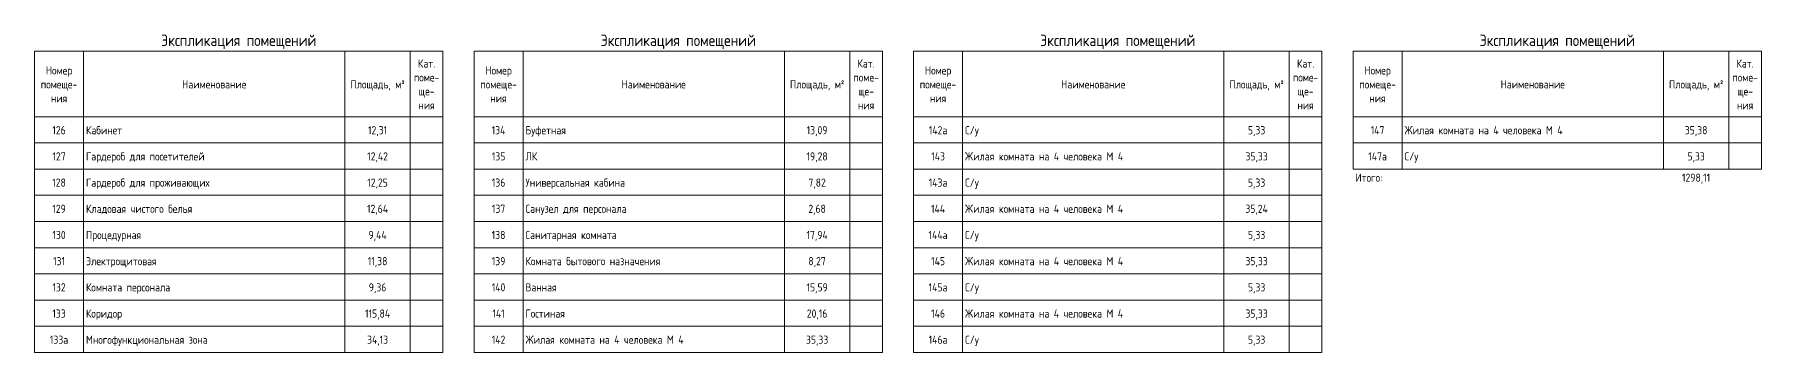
# Model space of a CAD drawing. Header units: millimetres. Extents: x -515342 to 330399, y -224905 to 507333.
# Drawn here: x -143339 to -90479, y -33169 to -23436 of the extents above; entities that cross this region are included whole.
import ezdxf

# ---------------------------------------------------------------- set-up
doc = ezdxf.new("R2010")
doc.units = ezdxf.units.MM
doc.layers.add('Графика', color=7, linetype='Continuous', lineweight=0)
doc.layers.add('Линии', color=7, linetype='Continuous', lineweight=0)
doc.styles.add('GOST Common_10', font='', dxfattribs={"width": 0.9, "height": 3.5})
doc.styles.add('GOST Common_7', font='', dxfattribs={"width": 0.9, "height": 2.5})
doc.styles.get('GOST Common_10').set_extended_font_data('GOST Common')
doc.styles.get('GOST Common_7').set_extended_font_data('GOST Common')

msp = doc.modelspace()

# ---------------------------------------------------------------- linework, layer by layer
at = {"layer": 'Линии'}
for p, q in [((-143338.5454, -23948.0748), (-143338.5454, -25952.6765)), ((-143338.5454, -23948.0748), (-130838.1418, -23948.0748)), ((-141838.5454, -23948.0748), (-141838.5454, -25952.6765)), ((-133838.5454, -23948.0748), (-133838.5454, -25952.6765)), ((-131838.5454, -23948.0748), (-131838.5454, -25952.6765)), ((-130838.5454, -23948.0748), (-130838.5454, -25952.6765)), ((-129885.6418, -23948.0748), (-129885.6418, -25952.6765)), ((-129885.6418, -23948.0748), (-117385.2382, -23948.0748)), ((-128385.6418, -23948.0748), (-128385.6418, -25952.6765)), ((-120385.6418, -23948.0748), (-120385.6418, -25952.6765)), ((-118385.6418, -23948.0748), (-118385.6418, -25952.6765)), ((-117385.6418, -23948.0748), (-117385.6418, -25952.6765)), ((-116432.7382, -23948.0748), (-116432.7382, -25952.6765)), ((-116432.7382, -23948.0748), (-103932.3346, -23948.0748)), ((-114932.7382, -23948.0748), (-114932.7382, -25952.6765)), ((-106932.7382, -23948.0748), (-106932.7382, -25952.6765)), ((-104932.7382, -23948.0748), (-104932.7382, -25952.6765)), ((-103932.7382, -23948.0748), (-103932.7382, -25952.6765)), ((-102979.8346, -23948.0748), (-102979.8346, -25952.6765)), ((-102979.8346, -23948.0748), (-90479.431, -23948.0748)), ((-101479.8346, -23948.0748), (-101479.8346, -25952.6765)), ((-93479.8346, -23948.0748), (-93479.8346, -25952.6765)), ((-91479.8346, -23948.0748), (-91479.8346, -25952.6765)), ((-90479.8346, -23948.0748), (-90479.8346, -25952.6765)), ((-141838.5454, -25952.6765), (-143338.5454, -25952.6765)), ((-143338.5454, -25952.6765), (-143338.5454, -26754.5172)), ((-133838.5454, -25952.6765), (-141838.5454, -25952.6765)), ((-141838.5454, -25952.6765), (-141838.5454, -26754.5172)), ((-131838.5454, -25952.6765), (-133838.5454, -25952.6765)), ((-133838.5454, -25952.6765), (-133838.5454, -26754.5172)), ((-130838.5454, -25952.6765), (-131838.5454, -25952.6765)), ((-131838.5454, -25952.6765), (-131838.5454, -26754.5172)), ((-130838.5454, -25952.6765), (-130838.5454, -26754.5172)), ((-128385.6418, -25952.6765), (-129885.6418, -25952.6765)), ((-129885.6418, -25952.6765), (-129885.6418, -26754.5172)), ((-120385.6418, -25952.6765), (-128385.6418, -25952.6765)), ((-128385.6418, -25952.6765), (-128385.6418, -26754.5172)), ((-118385.6418, -25952.6765), (-120385.6418, -25952.6765)), ((-120385.6418, -25952.6765), (-120385.6418, -26754.5172)), ((-117385.6418, -25952.6765), (-118385.6418, -25952.6765)), ((-118385.6418, -25952.6765), (-118385.6418, -26754.5172)), ((-117385.6418, -25952.6765), (-117385.6418, -26754.5172)), ((-114932.7382, -25952.6765), (-116432.7382, -25952.6765)), ((-116432.7382, -25952.6765), (-116432.7382, -26754.5172)), ((-106932.7382, -25952.6765), (-114932.7382, -25952.6765)), ((-114932.7382, -25952.6765), (-114932.7382, -26754.5172)), ((-104932.7382, -25952.6765), (-106932.7382, -25952.6765)), ((-106932.7382, -25952.6765), (-106932.7382, -26754.5172)), ((-103932.7382, -25952.6765), (-104932.7382, -25952.6765)), ((-104932.7382, -25952.6765), (-104932.7382, -26754.5172)), ((-103932.7382, -25952.6765), (-103932.7382, -26754.5172)), ((-101479.8346, -25952.6765), (-102979.8346, -25952.6765)), ((-102979.8346, -25952.6765), (-102979.8346, -26754.5172)), ((-93479.8346, -25952.6765), (-101479.8346, -25952.6765)), ((-101479.8346, -25952.6765), (-101479.8346, -26754.5172)), ((-91479.8346, -25952.6765), (-93479.8346, -25952.6765)), ((-93479.8346, -25952.6765), (-93479.8346, -26754.5172)), ((-90479.8346, -25952.6765), (-91479.8346, -25952.6765)), ((-91479.8346, -25952.6765), (-91479.8346, -26754.5172)), ((-90479.8346, -25952.6765), (-90479.8346, -26754.5172)), ((-141838.5454, -26754.5172), (-143338.5454, -26754.5172)), ((-143338.5454, -26754.5172), (-143338.5454, -27556.3578)), ((-133838.5454, -26754.5172), (-141838.5454, -26754.5172)), ((-141838.5454, -26754.5172), (-141838.5454, -27556.3578)), ((-131838.5454, -26754.5172), (-133838.5454, -26754.5172)), ((-133838.5454, -26754.5172), (-133838.5454, -27556.3578)), ((-130838.5454, -26754.5172), (-131838.5454, -26754.5172)), ((-131838.5454, -26754.5172), (-131838.5454, -27556.3578)), ((-130838.5454, -26754.5172), (-130838.5454, -27556.3578)), ((-128385.6418, -26754.5172), (-129885.6418, -26754.5172)), ((-129885.6418, -26754.5172), (-129885.6418, -27556.3578)), ((-120385.6418, -26754.5172), (-128385.6418, -26754.5172)), ((-128385.6418, -26754.5172), (-128385.6418, -27556.3578)), ((-118385.6418, -26754.5172), (-120385.6418, -26754.5172)), ((-120385.6418, -26754.5172), (-120385.6418, -27556.3578)), ((-117385.6418, -26754.5172), (-118385.6418, -26754.5172)), ((-118385.6418, -26754.5172), (-118385.6418, -27556.3578)), ((-117385.6418, -26754.5172), (-117385.6418, -27556.3578)), ((-114932.7382, -26754.5172), (-116432.7382, -26754.5172)), ((-116432.7382, -26754.5172), (-116432.7382, -27556.3578)), ((-106932.7382, -26754.5172), (-114932.7382, -26754.5172)), ((-114932.7382, -26754.5172), (-114932.7382, -27556.3578)), ((-104932.7382, -26754.5172), (-106932.7382, -26754.5172)), ((-106932.7382, -26754.5172), (-106932.7382, -27556.3578)), ((-103932.7382, -26754.5172), (-104932.7382, -26754.5172)), ((-104932.7382, -26754.5172), (-104932.7382, -27556.3578)), ((-103932.7382, -26754.5172), (-103932.7382, -27556.3578)), ((-101479.8346, -26754.5172), (-102979.8346, -26754.5172)), ((-102979.8346, -26754.5172), (-102979.8346, -27556.3578)), ((-93479.8346, -26754.5172), (-101479.8346, -26754.5172)), ((-101479.8346, -26754.5172), (-101479.8346, -27556.3578)), ((-91479.8346, -26754.5172), (-93479.8346, -26754.5172)), ((-93479.8346, -26754.5172), (-93479.8346, -27556.3578)), ((-90479.8346, -26754.5172), (-91479.8346, -26754.5172)), ((-91479.8346, -26754.5172), (-91479.8346, -27556.3578)), ((-90479.8346, -26754.5172), (-90479.8346, -27556.3578)), ((-141838.5454, -27556.3578), (-143338.5454, -27556.3578)), ((-143338.5454, -27556.3578), (-143338.5454, -28358.1985)), ((-133838.5454, -27556.3578), (-141838.5454, -27556.3578)), ((-141838.5454, -27556.3578), (-141838.5454, -28358.1985)), ((-131838.5454, -27556.3578), (-133838.5454, -27556.3578)), ((-133838.5454, -27556.3578), (-133838.5454, -28358.1985)), ((-130838.5454, -27556.3578), (-131838.5454, -27556.3578)), ((-131838.5454, -27556.3578), (-131838.5454, -28358.1985)), ((-130838.5454, -27556.3578), (-130838.5454, -28358.1985)), ((-128385.6418, -27556.3578), (-129885.6418, -27556.3578)), ((-129885.6418, -27556.3578), (-129885.6418, -28358.1985)), ((-120385.6418, -27556.3578), (-128385.6418, -27556.3578)), ((-128385.6418, -27556.3578), (-128385.6418, -28358.1985)), ((-118385.6418, -27556.3578), (-120385.6418, -27556.3578)), ((-120385.6418, -27556.3578), (-120385.6418, -28358.1985)), ((-117385.6418, -27556.3578), (-118385.6418, -27556.3578)), ((-118385.6418, -27556.3578), (-118385.6418, -28358.1985)), ((-117385.6418, -27556.3578), (-117385.6418, -28358.1985)), ((-114932.7382, -27556.3578), (-116432.7382, -27556.3578)), ((-116432.7382, -27556.3578), (-116432.7382, -28358.1985)), ((-106932.7382, -27556.3578), (-114932.7382, -27556.3578)), ((-114932.7382, -27556.3578), (-114932.7382, -28358.1985)), ((-104932.7382, -27556.3578), (-106932.7382, -27556.3578)), ((-106932.7382, -27556.3578), (-106932.7382, -28358.1985)), ((-103932.7382, -27556.3578), (-104932.7382, -27556.3578)), ((-104932.7382, -27556.3578), (-104932.7382, -28358.1985)), ((-103932.7382, -27556.3578), (-103932.7382, -28358.1985)), ((-101479.8346, -27556.3578), (-102979.8346, -27556.3578)), ((-93479.8346, -27556.3578), (-101479.8346, -27556.3578)), ((-91479.8346, -27556.3578), (-93479.8346, -27556.3578)), ((-90479.8346, -27556.3578), (-91479.8346, -27556.3578)), ((-90479.431, -27556.3578), (-90479.8346, -27556.3578)), ((-141838.5454, -28358.1985), (-143338.5454, -28358.1985)), ((-143338.5454, -28358.1985), (-143338.5454, -29160.0392)), ((-133838.5454, -28358.1985), (-141838.5454, -28358.1985)), ((-141838.5454, -28358.1985), (-141838.5454, -29160.0392)), ((-131838.5454, -28358.1985), (-133838.5454, -28358.1985)), ((-133838.5454, -28358.1985), (-133838.5454, -29160.0392)), ((-130838.5454, -28358.1985), (-131838.5454, -28358.1985)), ((-131838.5454, -28358.1985), (-131838.5454, -29160.0392)), ((-130838.5454, -28358.1985), (-130838.5454, -29160.0392)), ((-128385.6418, -28358.1985), (-129885.6418, -28358.1985)), ((-129885.6418, -28358.1985), (-129885.6418, -29160.0392)), ((-120385.6418, -28358.1985), (-128385.6418, -28358.1985)), ((-128385.6418, -28358.1985), (-128385.6418, -29160.0392)), ((-118385.6418, -28358.1985), (-120385.6418, -28358.1985)), ((-120385.6418, -28358.1985), (-120385.6418, -29160.0392)), ((-117385.6418, -28358.1985), (-118385.6418, -28358.1985)), ((-118385.6418, -28358.1985), (-118385.6418, -29160.0392)), ((-117385.6418, -28358.1985), (-117385.6418, -29160.0392)), ((-114932.7382, -28358.1985), (-116432.7382, -28358.1985)), ((-116432.7382, -28358.1985), (-116432.7382, -29160.0392)), ((-106932.7382, -28358.1985), (-114932.7382, -28358.1985)), ((-114932.7382, -28358.1985), (-114932.7382, -29160.0392)), ((-104932.7382, -28358.1985), (-106932.7382, -28358.1985)), ((-106932.7382, -28358.1985), (-106932.7382, -29160.0392)), ((-103932.7382, -28358.1985), (-104932.7382, -28358.1985)), ((-104932.7382, -28358.1985), (-104932.7382, -29160.0392)), ((-103932.7382, -28358.1985), (-103932.7382, -29160.0392)), ((-141838.5454, -29160.0392), (-143338.5454, -29160.0392)), ((-143338.5454, -29160.0392), (-143338.5454, -29961.8799)), ((-133838.5454, -29160.0392), (-141838.5454, -29160.0392)), ((-141838.5454, -29160.0392), (-141838.5454, -29961.8799)), ((-131838.5454, -29160.0392), (-133838.5454, -29160.0392)), ((-133838.5454, -29160.0392), (-133838.5454, -29961.8799)), ((-130838.5454, -29160.0392), (-131838.5454, -29160.0392)), ((-131838.5454, -29160.0392), (-131838.5454, -29961.8799)), ((-130838.5454, -29160.0392), (-130838.5454, -29961.8799)), ((-128385.6418, -29160.0392), (-129885.6418, -29160.0392)), ((-129885.6418, -29160.0392), (-129885.6418, -29961.8799)), ((-120385.6418, -29160.0392), (-128385.6418, -29160.0392)), ((-128385.6418, -29160.0392), (-128385.6418, -29961.8799)), ((-118385.6418, -29160.0392), (-120385.6418, -29160.0392)), ((-120385.6418, -29160.0392), (-120385.6418, -29961.8799)), ((-117385.6418, -29160.0392), (-118385.6418, -29160.0392)), ((-118385.6418, -29160.0392), (-118385.6418, -29961.8799)), ((-117385.6418, -29160.0392), (-117385.6418, -29961.8799)), ((-114932.7382, -29160.0392), (-116432.7382, -29160.0392)), ((-116432.7382, -29160.0392), (-116432.7382, -29961.8799)), ((-106932.7382, -29160.0392), (-114932.7382, -29160.0392)), ((-114932.7382, -29160.0392), (-114932.7382, -29961.8799)), ((-104932.7382, -29160.0392), (-106932.7382, -29160.0392)), ((-106932.7382, -29160.0392), (-106932.7382, -29961.8799)), ((-103932.7382, -29160.0392), (-104932.7382, -29160.0392)), ((-104932.7382, -29160.0392), (-104932.7382, -29961.8799)), ((-103932.7382, -29160.0392), (-103932.7382, -29961.8799)), ((-141838.5454, -29961.8799), (-143338.5454, -29961.8799)), ((-143338.5454, -29961.8799), (-143338.5454, -30763.7205)), ((-133838.5454, -29961.8799), (-141838.5454, -29961.8799)), ((-141838.5454, -29961.8799), (-141838.5454, -30763.7205)), ((-131838.5454, -29961.8799), (-133838.5454, -29961.8799)), ((-133838.5454, -29961.8799), (-133838.5454, -30763.7205)), ((-130838.5454, -29961.8799), (-131838.5454, -29961.8799)), ((-131838.5454, -29961.8799), (-131838.5454, -30763.7205)), ((-130838.5454, -29961.8799), (-130838.5454, -30763.7205)), ((-128385.6418, -29961.8799), (-129885.6418, -29961.8799)), ((-129885.6418, -29961.8799), (-129885.6418, -30763.7205)), ((-120385.6418, -29961.8799), (-128385.6418, -29961.8799)), ((-128385.6418, -29961.8799), (-128385.6418, -30763.7205)), ((-118385.6418, -29961.8799), (-120385.6418, -29961.8799)), ((-120385.6418, -29961.8799), (-120385.6418, -30763.7205)), ((-117385.6418, -29961.8799), (-118385.6418, -29961.8799)), ((-118385.6418, -29961.8799), (-118385.6418, -30763.7205)), ((-117385.6418, -29961.8799), (-117385.6418, -30763.7205)), ((-114932.7382, -29961.8799), (-116432.7382, -29961.8799)), ((-116432.7382, -29961.8799), (-116432.7382, -30763.7205)), ((-106932.7382, -29961.8799), (-114932.7382, -29961.8799)), ((-114932.7382, -29961.8799), (-114932.7382, -30763.7205)), ((-104932.7382, -29961.8799), (-106932.7382, -29961.8799)), ((-106932.7382, -29961.8799), (-106932.7382, -30763.7205)), ((-103932.7382, -29961.8799), (-104932.7382, -29961.8799)), ((-104932.7382, -29961.8799), (-104932.7382, -30763.7205)), ((-103932.7382, -29961.8799), (-103932.7382, -30763.7205)), ((-141838.5454, -30763.7205), (-143338.5454, -30763.7205)), ((-143338.5454, -30763.7205), (-143338.5454, -31565.5612)), ((-133838.5454, -30763.7205), (-141838.5454, -30763.7205)), ((-141838.5454, -30763.7205), (-141838.5454, -31565.5612)), ((-131838.5454, -30763.7205), (-133838.5454, -30763.7205)), ((-133838.5454, -30763.7205), (-133838.5454, -31565.5612)), ((-130838.5454, -30763.7205), (-131838.5454, -30763.7205)), ((-131838.5454, -30763.7205), (-131838.5454, -31565.5612)), ((-130838.5454, -30763.7205), (-130838.5454, -31565.5612)), ((-128385.6418, -30763.7205), (-129885.6418, -30763.7205)), ((-129885.6418, -30763.7205), (-129885.6418, -31565.5612)), ((-120385.6418, -30763.7205), (-128385.6418, -30763.7205)), ((-128385.6418, -30763.7205), (-128385.6418, -31565.5612)), ((-118385.6418, -30763.7205), (-120385.6418, -30763.7205)), ((-120385.6418, -30763.7205), (-120385.6418, -31565.5612)), ((-117385.6418, -30763.7205), (-118385.6418, -30763.7205)), ((-118385.6418, -30763.7205), (-118385.6418, -31565.5612)), ((-117385.6418, -30763.7205), (-117385.6418, -31565.5612)), ((-114932.7382, -30763.7205), (-116432.7382, -30763.7205)), ((-116432.7382, -30763.7205), (-116432.7382, -31565.5612)), ((-106932.7382, -30763.7205), (-114932.7382, -30763.7205)), ((-114932.7382, -30763.7205), (-114932.7382, -31565.5612)), ((-104932.7382, -30763.7205), (-106932.7382, -30763.7205)), ((-106932.7382, -30763.7205), (-106932.7382, -31565.5612)), ((-103932.7382, -30763.7205), (-104932.7382, -30763.7205)), ((-104932.7382, -30763.7205), (-104932.7382, -31565.5612)), ((-103932.7382, -30763.7205), (-103932.7382, -31565.5612)), ((-141838.5454, -31565.5612), (-143338.5454, -31565.5612)), ((-143338.5454, -31565.5612), (-143338.5454, -32367.4019)), ((-133838.5454, -31565.5612), (-141838.5454, -31565.5612)), ((-141838.5454, -31565.5612), (-141838.5454, -32367.4019)), ((-131838.5454, -31565.5612), (-133838.5454, -31565.5612)), ((-133838.5454, -31565.5612), (-133838.5454, -32367.4019)), ((-130838.5454, -31565.5612), (-131838.5454, -31565.5612)), ((-131838.5454, -31565.5612), (-131838.5454, -32367.4019)), ((-130838.5454, -31565.5612), (-130838.5454, -32367.4019)), ((-128385.6418, -31565.5612), (-129885.6418, -31565.5612)), ((-129885.6418, -31565.5612), (-129885.6418, -32367.4019)), ((-120385.6418, -31565.5612), (-128385.6418, -31565.5612)), ((-128385.6418, -31565.5612), (-128385.6418, -32367.4019)), ((-118385.6418, -31565.5612), (-120385.6418, -31565.5612)), ((-120385.6418, -31565.5612), (-120385.6418, -32367.4019)), ((-117385.6418, -31565.5612), (-118385.6418, -31565.5612)), ((-118385.6418, -31565.5612), (-118385.6418, -32367.4019)), ((-117385.6418, -31565.5612), (-117385.6418, -32367.4019)), ((-114932.7382, -31565.5612), (-116432.7382, -31565.5612)), ((-116432.7382, -31565.5612), (-116432.7382, -32367.4019)), ((-106932.7382, -31565.5612), (-114932.7382, -31565.5612)), ((-114932.7382, -31565.5612), (-114932.7382, -32367.4019)), ((-104932.7382, -31565.5612), (-106932.7382, -31565.5612)), ((-106932.7382, -31565.5612), (-106932.7382, -32367.4019)), ((-103932.7382, -31565.5612), (-104932.7382, -31565.5612)), ((-104932.7382, -31565.5612), (-104932.7382, -32367.4019)), ((-103932.7382, -31565.5612), (-103932.7382, -32367.4019)), ((-141838.5454, -32367.4019), (-143338.5454, -32367.4019)), ((-143338.5454, -32367.4019), (-143338.5454, -33169.2426)), ((-133838.5454, -32367.4019), (-141838.5454, -32367.4019)), ((-141838.5454, -32367.4019), (-141838.5454, -33169.2426)), ((-131838.5454, -32367.4019), (-133838.5454, -32367.4019)), ((-133838.5454, -32367.4019), (-133838.5454, -33169.2426)), ((-130838.5454, -32367.4019), (-131838.5454, -32367.4019)), ((-131838.5454, -32367.4019), (-131838.5454, -33169.2426)), ((-130838.5454, -32367.4019), (-130838.5454, -33169.2426)), ((-128385.6418, -32367.4019), (-129885.6418, -32367.4019)), ((-129885.6418, -32367.4019), (-129885.6418, -33169.2426)), ((-120385.6418, -32367.4019), (-128385.6418, -32367.4019)), ((-128385.6418, -32367.4019), (-128385.6418, -33169.2426)), ((-118385.6418, -32367.4019), (-120385.6418, -32367.4019)), ((-120385.6418, -32367.4019), (-120385.6418, -33169.2426)), ((-117385.6418, -32367.4019), (-118385.6418, -32367.4019)), ((-118385.6418, -32367.4019), (-118385.6418, -33169.2426)), ((-117385.6418, -32367.4019), (-117385.6418, -33169.2426)), ((-114932.7382, -32367.4019), (-116432.7382, -32367.4019)), ((-116432.7382, -32367.4019), (-116432.7382, -33169.2426)), ((-106932.7382, -32367.4019), (-114932.7382, -32367.4019)), ((-114932.7382, -32367.4019), (-114932.7382, -33169.2426)), ((-104932.7382, -32367.4019), (-106932.7382, -32367.4019)), ((-106932.7382, -32367.4019), (-106932.7382, -33169.2426)), ((-103932.7382, -32367.4019), (-104932.7382, -32367.4019)), ((-104932.7382, -32367.4019), (-104932.7382, -33169.2426)), ((-103932.7382, -32367.4019), (-103932.7382, -33169.2426)), ((-141838.5454, -33169.2426), (-143338.5454, -33169.2426)), ((-133838.5454, -33169.2426), (-141838.5454, -33169.2426)), ((-131838.5454, -33169.2426), (-133838.5454, -33169.2426)), ((-130838.5454, -33169.2426), (-131838.5454, -33169.2426)), ((-128385.6418, -33169.2426), (-129885.6418, -33169.2426)), ((-120385.6418, -33169.2426), (-128385.6418, -33169.2426)), ((-118385.6418, -33169.2426), (-120385.6418, -33169.2426)), ((-117385.6418, -33169.2426), (-118385.6418, -33169.2426)), ((-114932.7382, -33169.2426), (-116432.7382, -33169.2426)), ((-106932.7382, -33169.2426), (-114932.7382, -33169.2426)), ((-104932.7382, -33169.2426), (-106932.7382, -33169.2426)), ((-103932.7382, -33169.2426), (-104932.7382, -33169.2426))]:
    msp.add_line(p, q, dxfattribs=at)

# ---------------------------------------------------------------- texts
at = {"layer": 'Графика', "line_spacing_factor": 1.022761}
for s, insert, char_height, width, attachment_point, style in [('Экспликация помещений', (-137088.3436, -23438.1849), 350, 5600.436028, 2, 'GOST Common_10'), ('Экспликация помещений', (-123635.44, -23438.1849), 350, 5600.436028, 2, 'GOST Common_10'), ('Экспликация помещений', (-110182.5364, -23438.1849), 350, 5600.436028, 2, 'GOST Common_10'), ('Экспликация помещений', (-96729.6328, -23438.1849), 350, 5600.436028, 2, 'GOST Common_10'), ('Кат.\\Pпоме-\\Pще-\\Pния', (-131338.5454, -24197.5181), 250, 962.446919, 2, 'GOST Common_7'), ('Кат.\\Pпоме-\\Pще-\\Pния', (-117885.6418, -24197.5181), 250, 962.446919, 2, 'GOST Common_7'), ('Кат.\\Pпоме-\\Pще-\\Pния', (-104432.7382, -24197.5181), 250, 962.446919, 2, 'GOST Common_7'), ('Кат.\\Pпоме-\\Pще-\\Pния', (-90979.8346, -24197.5181), 250, 962.446919, 2, 'GOST Common_7'), ('Номер\\Pпомеще-\\Pния', (-142588.5454, -24410.5933), 250, 1418.025241, 2, 'GOST Common_7'), ('Наименование', (-137838.5454, -24836.7438), 250, 2353.318486, 2, 'GOST Common_7'), ('Площадь, м\\fGOST Common|b0|i0|c238|p34|;\\W.9;²', (-132838.5454, -24836.7438), 250, 2009.371938, 2, 'GOST Common_7'), ('Номер\\Pпомеще-\\Pния', (-129135.6418, -24410.5933), 250, 1418.025241, 2, 'GOST Common_7'), ('Наименование', (-124385.6418, -24836.7438), 250, 2353.318486, 2, 'GOST Common_7'), ('Площадь, м\\fGOST Common|b0|i0|c238|p34|;\\W.9;²', (-119385.6418, -24836.7438), 250, 2009.371938, 2, 'GOST Common_7'), ('Номер\\Pпомеще-\\Pния', (-115682.7382, -24410.5933), 250, 1418.025241, 2, 'GOST Common_7'), ('Наименование', (-110932.7382, -24836.7438), 250, 2353.318486, 2, 'GOST Common_7'), ('Площадь, м\\fGOST Common|b0|i0|c238|p34|;\\W.9;²', (-105932.7382, -24836.7438), 250, 2009.371938, 2, 'GOST Common_7'), ('Номер\\Pпомеще-\\Pния', (-102229.8346, -24410.5933), 250, 1418.025241, 2, 'GOST Common_7'), ('Наименование', (-97479.8346, -24836.7438), 250, 2353.318486, 2, 'GOST Common_7'), ('Площадь, м\\fGOST Common|b0|i0|c238|p34|;\\W.9;²', (-92479.8346, -24836.7438), 250, 2009.371938, 2, 'GOST Common_7'), ('126', (-142588.5454, -26239.9649), 250, 509.885672, 2, 'GOST Common_7'), ('Кабинет', (-141763.5454, -26239.9649), 250, 1418.025241, 1, 'GOST Common_7'), ('12,31', (-132838.5454, -26239.9649), 250, 739.18337, 2, 'GOST Common_7'), ('134', (-129135.6418, -26239.9649), 250, 537.039347, 2, 'GOST Common_7'), ('Буфетная', (-128310.6418, -26239.9649), 250, 1659.39124, 1, 'GOST Common_7'), ('13,09', (-119385.6418, -26239.9649), 250, 790.473645, 2, 'GOST Common_7'), ('142а', (-115682.7382, -26239.9649), 250, 751.25167, 2, 'GOST Common_7'), ('С/у', (-114857.7382, -26239.9649), 250, 561.175947, 1, 'GOST Common_7'), ('5,33', (-105932.7382, -26239.9649), 250, 654.705271, 2, 'GOST Common_7'), ('147', (-102229.8346, -26239.9649), 250, 537.039347, 2, 'GOST Common_7'), ('Жилая комната на 4 человека М 4', (-101404.8346, -26239.9649), 250, 5644.94729, 1, 'GOST Common_7'), ('35,38', (-92479.8346, -26239.9649), 250, 841.76392, 2, 'GOST Common_7'), ('127', (-142588.5454, -27041.8056), 250, 509.885672, 2, 'GOST Common_7'), ('Гардероб для посетителей', (-141763.5454, -27041.8056), 250, 4413.980698, 1, 'GOST Common_7'), ('12,42', (-132838.5454, -27041.8056), 250, 817.62732, 2, 'GOST Common_7'), ('135', (-129135.6418, -27041.8056), 250, 509.885672, 2, 'GOST Common_7'), ('ЛК', (-128310.6418, -27041.8056), 250, 428.424647, 1, 'GOST Common_7'), ('19,28', (-119385.6418, -27041.8056), 250, 790.473645, 2, 'GOST Common_7'), ('143', (-115682.7382, -27041.8056), 250, 537.039347, 2, 'GOST Common_7'), ('Жилая комната на 4 человека М 4', (-114857.7382, -27041.8056), 250, 5644.94729, 1, 'GOST Common_7'), ('35,33', (-105932.7382, -27041.8056), 250, 841.76392, 2, 'GOST Common_7'), ('147а', (-102229.8346, -27041.8056), 250, 751.25167, 2, 'GOST Common_7'), ('С/у', (-101404.8346, -27041.8056), 250, 561.175947, 1, 'GOST Common_7'), ('5,33', (-92479.8346, -27041.8056), 250, 654.705271, 2, 'GOST Common_7'), ('128', (-142588.5454, -27843.6463), 250, 509.885672, 2, 'GOST Common_7'), ('Гардероб для проживающих', (-141763.5454, -27843.6463), 250, 4534.663697, 1, 'GOST Common_7'), ('12,25', (-132838.5454, -27843.6463), 250, 790.473645, 2, 'GOST Common_7'), ('136', (-129135.6418, -27843.6463), 250, 509.885672, 2, 'GOST Common_7'), ('Универсальная кабина', (-128310.6418, -27843.6463), 250, 3759.275427, 1, 'GOST Common_7'), ('7,82', (-119385.6418, -27843.6463), 250, 654.705271, 2, 'GOST Common_7'), ('143а', (-115682.7382, -27843.6463), 250, 751.25167, 2, 'GOST Common_7'), ('С/у', (-114857.7382, -27843.6463), 250, 561.175947, 1, 'GOST Common_7'), ('5,33', (-105932.7382, -27843.6463), 250, 654.705271, 2, 'GOST Common_7'), ('Итого:', (-102904.8346, -27693.3012), 250, 1098.215293, 1, 'GOST Common_7'), ('1298,11', (-92479.8346, -27693.3012), 250, 1062.010393, 2, 'GOST Common_7'), ('129', (-142588.5454, -28645.487), 250, 509.885672, 2, 'GOST Common_7'), ('Кладовая чистого белья', (-141763.5454, -28645.487), 250, 4039.8634, 1, 'GOST Common_7'), ('12,64', (-132838.5454, -28645.487), 250, 817.62732, 2, 'GOST Common_7'), ('137', (-129135.6418, -28645.487), 250, 509.885672, 2, 'GOST Common_7'), ('Санузел для персонала', (-128310.6418, -28645.487), 250, 3786.429102, 1, 'GOST Common_7'), ('2,68', (-119385.6418, -28645.487), 250, 654.705271, 2, 'GOST Common_7'), ('144', (-115682.7382, -28645.487), 250, 564.193022, 2, 'GOST Common_7'), ('Жилая комната на 4 человека М 4', (-114857.7382, -28645.487), 250, 5644.94729, 1, 'GOST Common_7'), ('35,24', (-105932.7382, -28645.487), 250, 868.917595, 2, 'GOST Common_7'), ('130', (-142588.5454, -29447.3277), 250, 509.885672, 2, 'GOST Common_7'), ('Процедурная', (-141763.5454, -29447.3277), 250, 2139.106162, 1, 'GOST Common_7'), ('9,44', (-132838.5454, -29447.3277), 250, 709.012621, 2, 'GOST Common_7'), ('138', (-129135.6418, -29447.3277), 250, 509.885672, 2, 'GOST Common_7'), ('Санитарная комната', (-128310.6418, -29447.3277), 250, 3545.063103, 1, 'GOST Common_7'), ('17,94', (-119385.6418, -29447.3277), 250, 817.62732, 2, 'GOST Common_7'), ('144а', (-115682.7382, -29447.3277), 250, 778.405345, 2, 'GOST Common_7'), ('С/у', (-114857.7382, -29447.3277), 250, 561.175947, 1, 'GOST Common_7'), ('5,33', (-105932.7382, -29447.3277), 250, 654.705271, 2, 'GOST Common_7'), ('131', (-142588.5454, -30249.1683), 250, 458.595397, 2, 'GOST Common_7'), ('Электрощитовая', (-141763.5454, -30249.1683), 250, 2863.204157, 1, 'GOST Common_7'), ('11,38', (-132838.5454, -30249.1683), 250, 739.18337, 2, 'GOST Common_7'), ('139', (-129135.6418, -30249.1683), 250, 509.885672, 2, 'GOST Common_7'), ('Комната бытового назначения', (-128310.6418, -30249.1683), 250, 5150.146993, 1, 'GOST Common_7'), ('8,27', (-119385.6418, -30249.1683), 250, 654.705271, 2, 'GOST Common_7'), ('145', (-115682.7382, -30249.1683), 250, 537.039347, 2, 'GOST Common_7'), ('Жилая комната на 4 человека М 4', (-114857.7382, -30249.1683), 250, 5644.94729, 1, 'GOST Common_7'), ('35,33', (-105932.7382, -30249.1683), 250, 841.76392, 2, 'GOST Common_7'), ('132', (-142588.5454, -31051.009), 250, 509.885672, 2, 'GOST Common_7'), ('Комната персонала', (-141763.5454, -31051.009), 250, 3279.560505, 1, 'GOST Common_7'), ('9,36', (-132838.5454, -31051.009), 250, 654.705271, 2, 'GOST Common_7'), ('140', (-129135.6418, -31051.009), 250, 537.039347, 2, 'GOST Common_7'), ('Ванная', (-128310.6418, -31051.009), 250, 1203.812918, 1, 'GOST Common_7'), ('15,59', (-119385.6418, -31051.009), 250, 790.473645, 2, 'GOST Common_7'), ('145а', (-115682.7382, -31051.009), 250, 751.25167, 2, 'GOST Common_7'), ('С/у', (-114857.7382, -31051.009), 250, 561.175947, 1, 'GOST Common_7'), ('5,33', (-105932.7382, -31051.009), 250, 654.705271, 2, 'GOST Common_7'), ('133', (-142588.5454, -31852.8497), 250, 509.885672, 2, 'GOST Common_7'), ('Коридор', (-141763.5454, -31852.8497), 250, 1336.564217, 1, 'GOST Common_7'), ('115,84', (-132838.5454, -31852.8497), 250, 953.395694, 2, 'GOST Common_7'), ('141', (-129135.6418, -31852.8497), 250, 485.749072, 2, 'GOST Common_7'), ('Гостиная', (-128310.6418, -31852.8497), 250, 1553.793615, 1, 'GOST Common_7'), ('20,16', (-119385.6418, -31852.8497), 250, 790.473645, 2, 'GOST Common_7'), ('146', (-115682.7382, -31852.8497), 250, 537.039347, 2, 'GOST Common_7'), ('Жилая комната на 4 человека М 4', (-114857.7382, -31852.8497), 250, 5644.94729, 1, 'GOST Common_7'), ('35,33', (-105932.7382, -31852.8497), 250, 841.76392, 2, 'GOST Common_7'), ('133а', (-142588.5454, -32654.6904), 250, 724.097996, 2, 'GOST Common_7'), ('Многофункциональная зона', (-141763.5454, -32654.6904), 250, 4601.039347, 1, 'GOST Common_7'), ('34,13', (-132838.5454, -32654.6904), 250, 817.62732, 2, 'GOST Common_7'), ('142', (-129135.6418, -32654.6904), 250, 537.039347, 2, 'GOST Common_7'), ('Жилая комната на 4 человека М 4', (-128310.6418, -32654.6904), 250, 5644.94729, 1, 'GOST Common_7'), ('35,33', (-119385.6418, -32654.6904), 250, 841.76392, 2, 'GOST Common_7'), ('146а', (-115682.7382, -32654.6904), 250, 751.25167, 2, 'GOST Common_7'), ('С/у', (-114857.7382, -32654.6904), 250, 561.175947, 1, 'GOST Common_7'), ('5,33', (-105932.7382, -32654.6904), 250, 654.705271, 2, 'GOST Common_7')]:
    msp.add_mtext(s, dxfattribs=dict(at, insert=insert, char_height=char_height, width=width, attachment_point=attachment_point, style=style))

doc.saveas('drawing.dxf')
